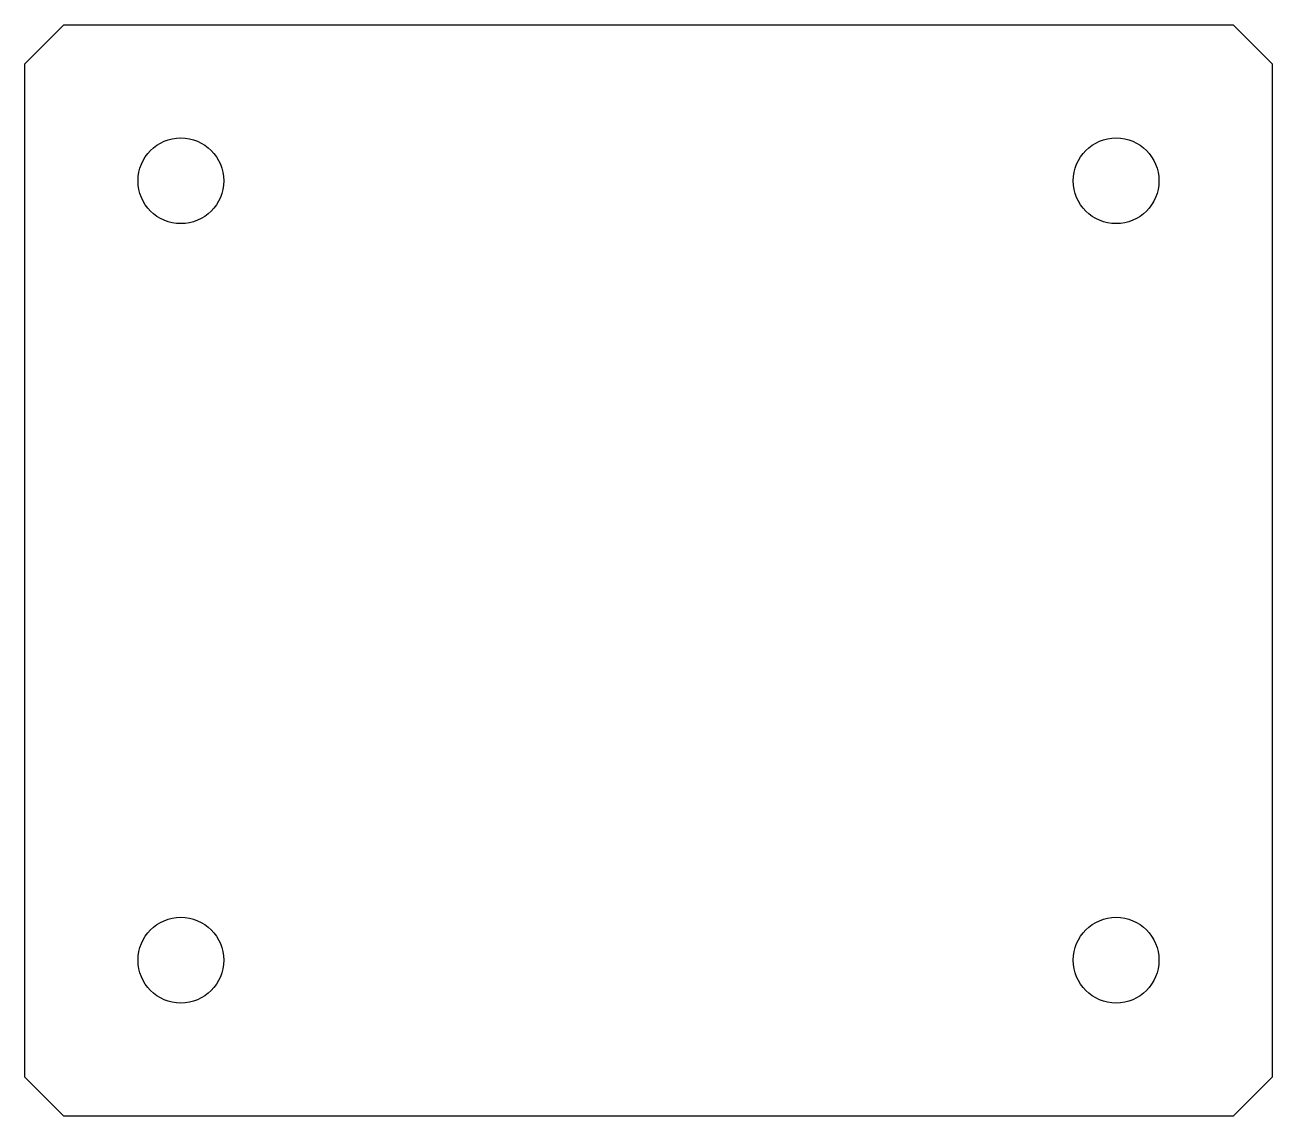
# Model space of a CAD drawing. Header units: inches. Extents: x 3.31 to 4.57, y -4.49 to -3.39.
import ezdxf

# ---------------------------------------------------------------- set-up
doc = ezdxf.new("R2010")
doc.units = ezdxf.units.IN
doc.header["$MEASUREMENT"] = 0
doc.layers.add('Edge.Cuts', color=254, linetype='CONTINUOUS', true_color=0xd0d2cd)

msp = doc.modelspace()

# ---------------------------------------------------------------- linework, layer by layer
at = {"layer": 'Edge.Cuts', "linetype": 'CONTINUOUS'}
for p, q in [((3.3071, -3.4252), (3.3465, -3.3858)), ((3.3465, -3.3858), (4.5276, -3.3858)), ((4.5276, -3.3858), (4.5669, -3.4252)), ((3.3071, -4.4488), (3.3071, -3.4252)), ((4.5669, -3.4252), (4.5669, -4.4488)), ((3.3465, -4.4882), (3.3071, -4.4488)), ((4.5669, -4.4488), (4.5276, -4.4882)), ((4.5276, -4.4882), (3.3465, -4.4882))]:
    msp.add_line(p, q, dxfattribs=at)
at = {"layer": 'Edge.Cuts'}
for centre in [(3.4646, -3.5433), (4.4094, -3.5433), (3.4646, -4.3307), (4.4094, -4.3307)]:
    msp.add_circle(centre, 0.0433, dxfattribs=at)

doc.saveas('drawing.dxf')
